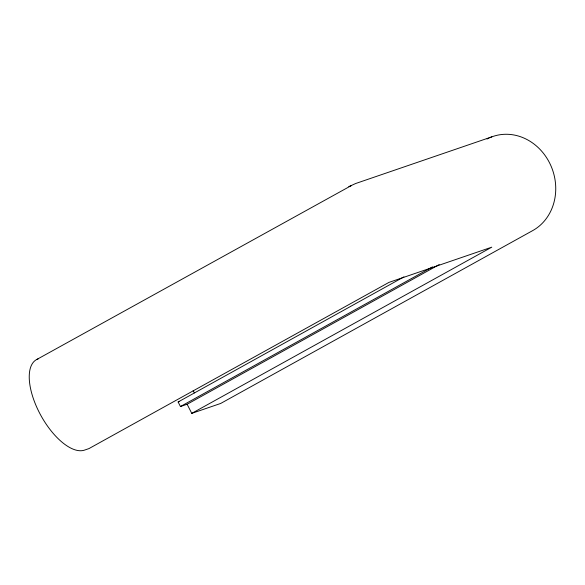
<?xml version="1.0" encoding="UTF-8"?>
<svg xmlns="http://www.w3.org/2000/svg" width="585" height="585" viewBox="0 0 585 585"><rect width="100%" height="100%" fill="white"/><g stroke="black" fill="none" stroke-linecap="round" stroke-linejoin="round"><path stroke-width="0.88" d="M36.796 359.475L351.57 185.452L348.806 186.622M439.211 264.588L187.127 404.25L180.451 406.531L178.14 401.968L403.899 276.895M180.451 406.531L432.542 266.877M187.127 404.25L191.756 413.368L491.766 247.17L388.952 282.394L88.942 448.6L84.489 450.121A51.29 23.224 61 0 1 39.1 412.118A51.29 23.224 61 0 1 38.2 358.876M350.21 186.023L355.629 183.522L491.809 136.861M178.14 401.968L179.624 401.464M191.756 413.368L220.669 403.46L532.679 230.614A51.29 45.579 71.1 0 0 550.448 164.714A51.29 45.579 71.1 0 0 489.733 137.709M193.167 390.619L194.33 392.901M487.049 139.011A51.29 45.579 71.1 0 1 489.053 138.016"/></g></svg>
